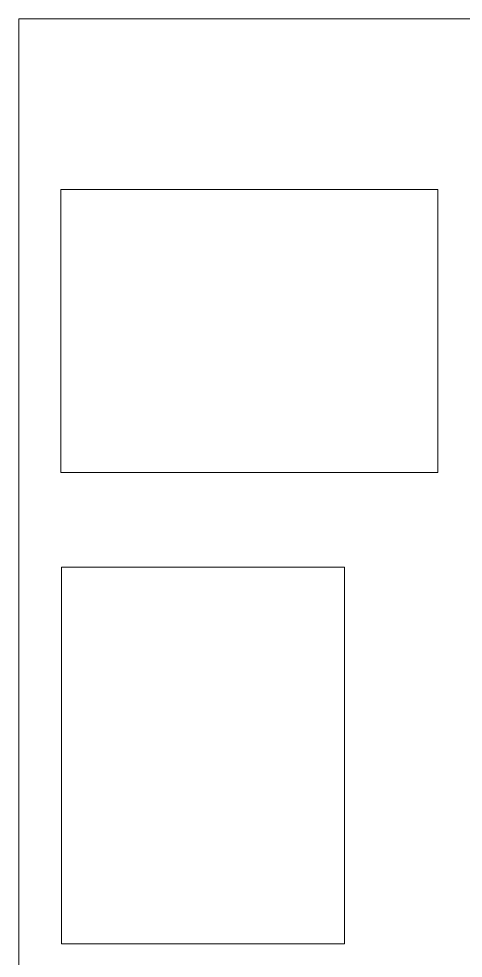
# Model space of a CAD drawing. Header units: millimetres. Extents: x 2814058 to 2855058, y -67651 to -38951.
# Drawn here: x 2814058 to 2822096, y -55950 to -38951 of the extents above; entities that cross this region are included whole.
import ezdxf

# ---------------------------------------------------------------- set-up
doc = ezdxf.new("R2010")
doc.units = ezdxf.units.MM
doc.header["$MEASUREMENT"] = 0
doc.header["$XCLIPFRAME"] = 0
doc.layers.add('Drawing & Figure', color=7, linetype='Continuous')
doc.layers.add('Shell - Roof_Pen_No__21', color=7, linetype='Continuous', lineweight=0)
picture_1 = doc.add_image_def('image5.jpg', size_in_pixel=(2464, 3280))
picture_2 = doc.add_image_def('image10.jpg', size_in_pixel=(3280, 2464))

msp = doc.modelspace()

# ---------------------------------------------------------------- linework, layer by layer
at = {"layer": 'Shell - Roof_Pen_No__21', "color": 7, "linetype": 'Continuous', "lineweight": 0}
for p, q in [((2814058, -38951), (2855058, -38951)), ((2814058, -67651), (2814058, -38951))]:
    msp.add_line(p, q, dxfattribs=at)

# ---------------------------------------------------------------- pictures from other files: only their frames are drawn
at = {"layer": 'Drawing & Figure', "linetype": 'Continuous', "lineweight": 0}
image = msp.add_image(picture_2, insert=(2814818, -47162), size_in_units=(6817, 5121), dxfattribs=at)
image.set_boundary_path([(-0.5, -0.5), (3279.5, 2463.5)])
image = msp.add_image(picture_1, insert=(2814828, -55693), size_in_units=(5121, 6817), dxfattribs=at)
image.set_boundary_path([(-0.5, -0.5), (2463.5, 3279.5)])

doc.saveas('drawing.dxf')
